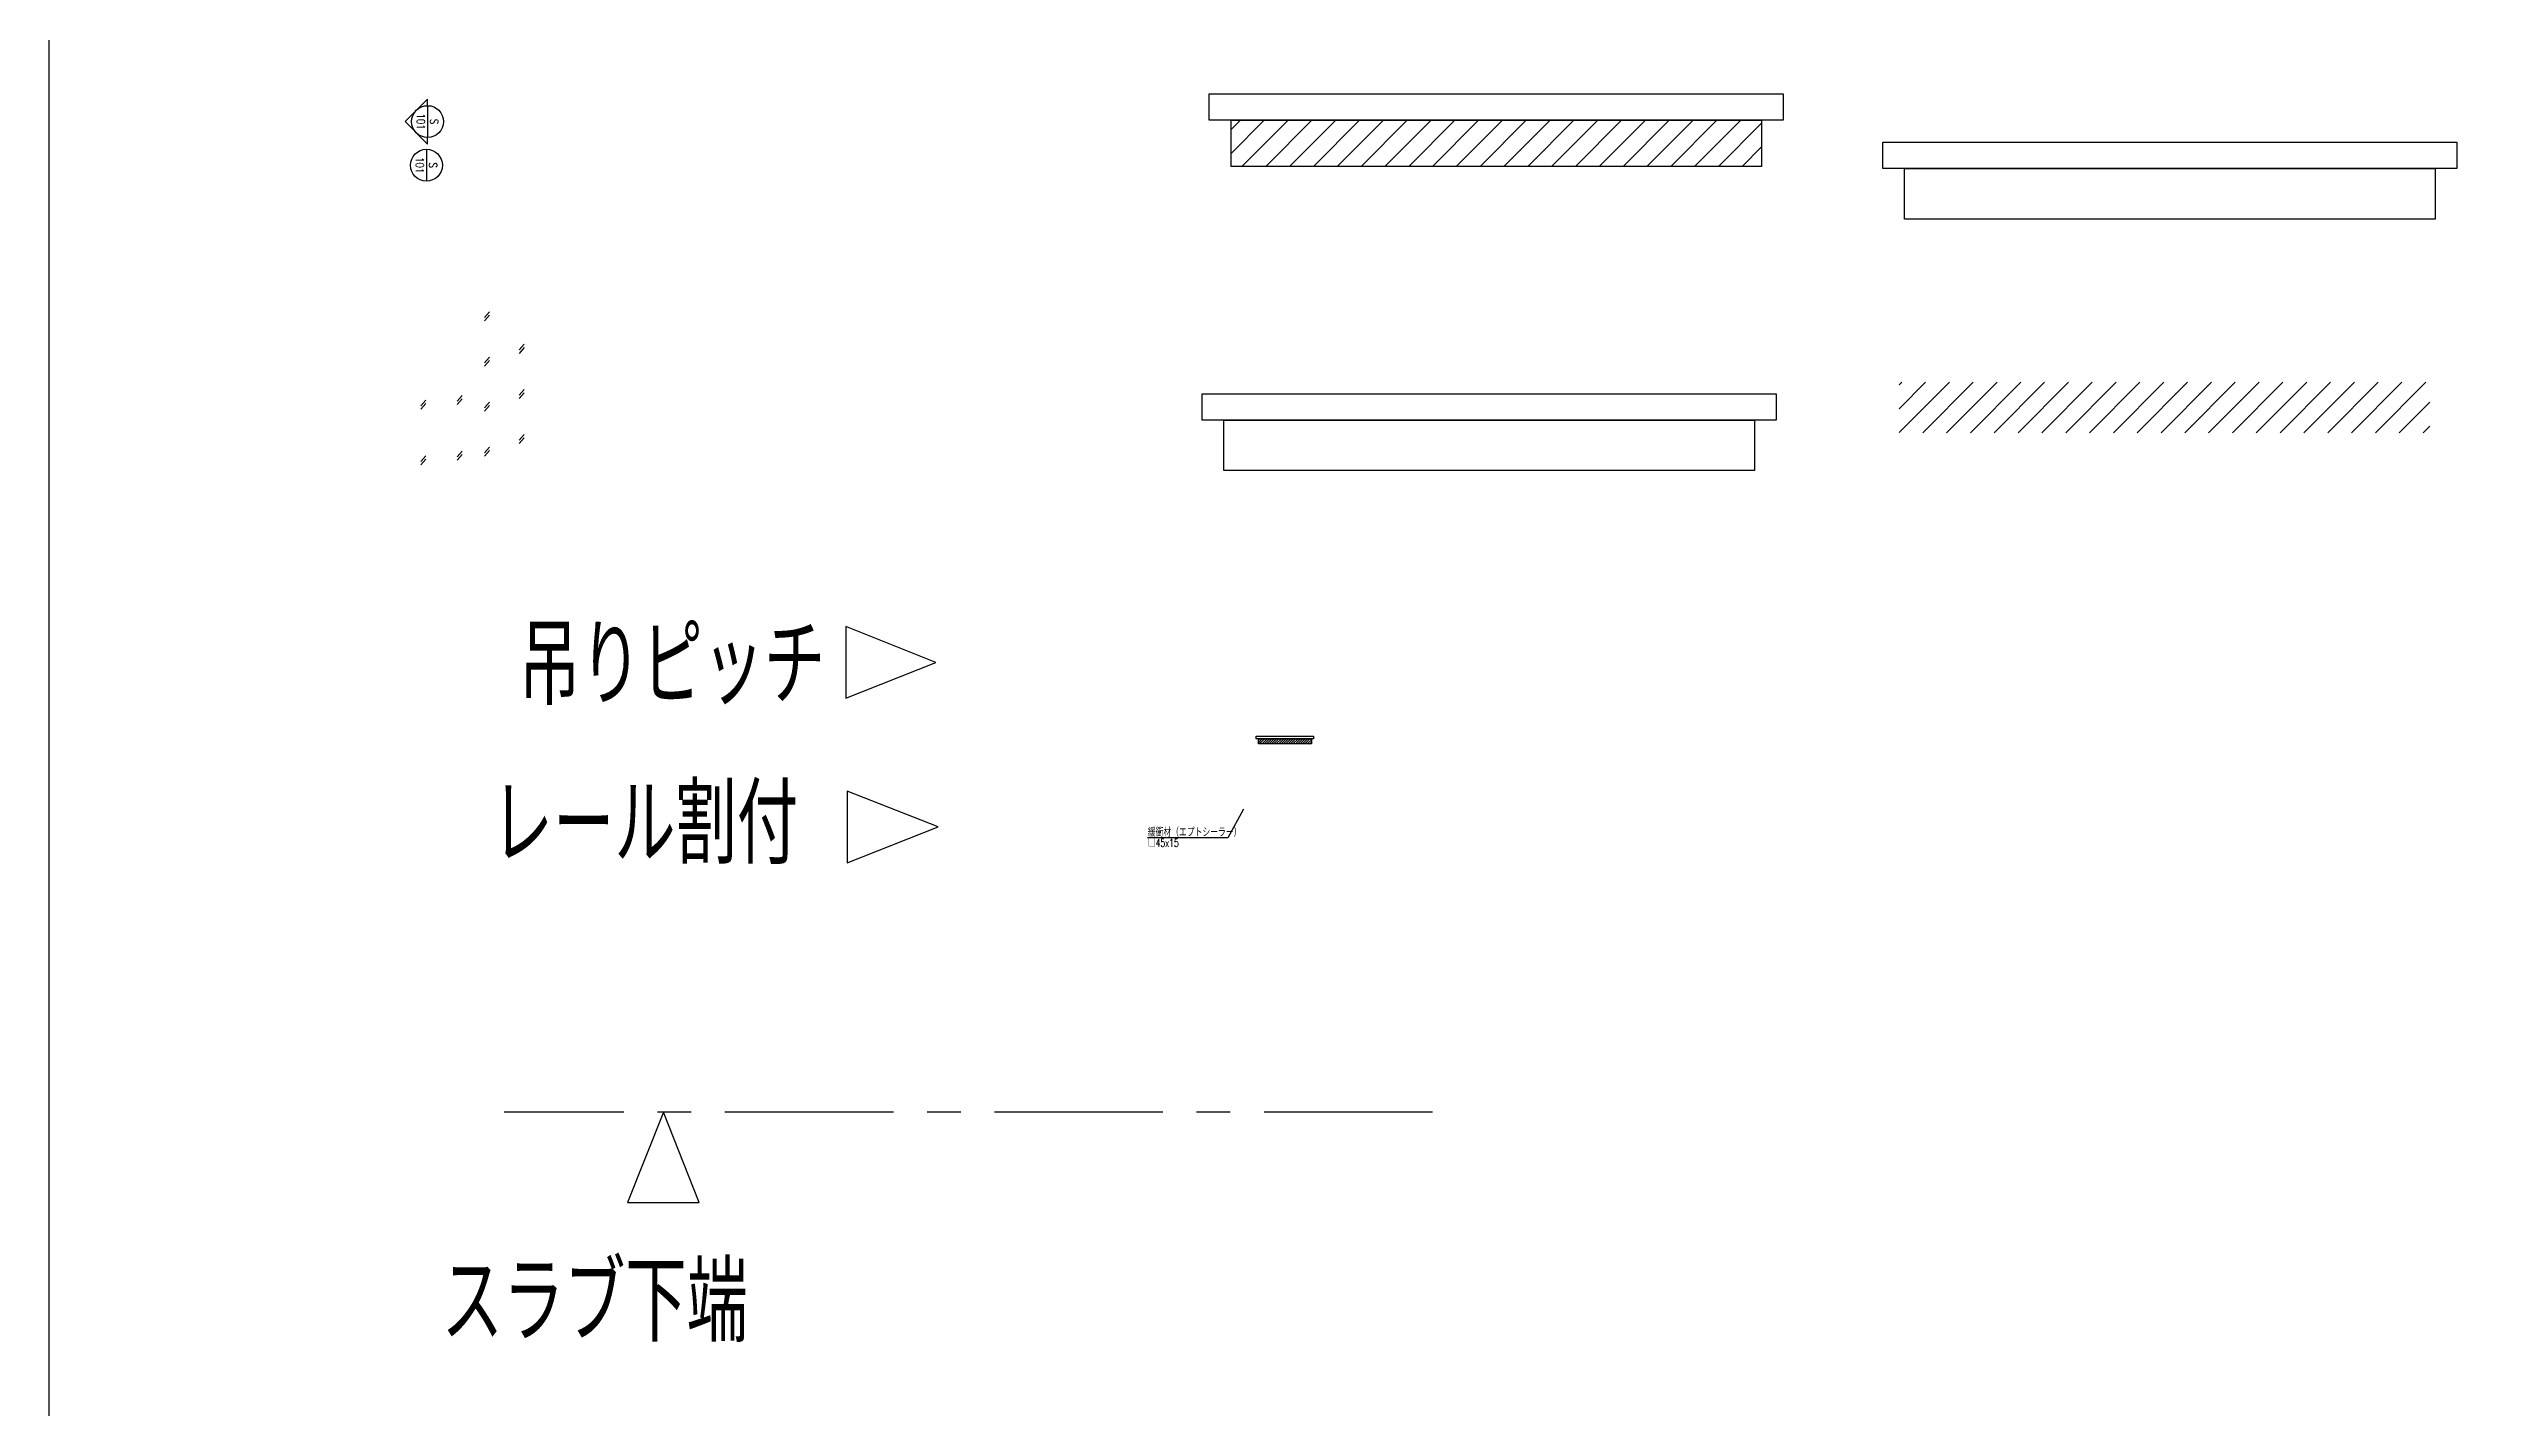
# Model space of a CAD drawing. Header units: inches. Extents: x 0 to 357596, y -35 to 212559.
# Drawn here: x 0 to 46178, y 29073 to 54675 of the extents above; entities that cross this region are included whole.
import ezdxf
from ezdxf.enums import TextEntityAlignment as Align

# ---------------------------------------------------------------- set-up
doc = ezdxf.new("R2010")
doc.units = ezdxf.units.IN
doc.header["$LTSCALE"] = 10
doc.header["$MEASUREMENT"] = 0
doc.linetypes.add('CENTER', pattern=[50.8, 31.75, -6.35, 6.35, -6.35])
for name, color, linetype in [('_P15_文字', 3, 'Continuous'), ('_P15_製品', 4, 'Continuous'), ('_ハッチング', 5, 'Continuous'), ('_基準', 1, 'CENTER'), ('_躯体', 8, 'Continuous')]:
    doc.layers.add(name, color=color, linetype=linetype)
doc.styles.add('OKAMURA', font='simplex8.shx', dxfattribs={"width": 0.7, "bigfont": 'BIGFONT.shx'})
doc.dimstyles.new('OKAMURA-050', dxfattribs={"dimscale": 50, "dimtxt": 3, "dimasz": 1, "dimexe": 0, "dimexo": 3, "dimgap": 1, "dimtad": 1, "dimdec": 8, "dimdsep": 46, "dimtxsty": 'OKAMURA', "dimblk1": 'DOT', "dimblk2": 'DOT', "dimsah": 1, "dimcen": 0, "dimclrt": 3, "dimadec": 0, "dimazin": 0, "dimtfac": 1, "dimtdec": 8, "dimtix": 1, "dimtmove": 2, "dimatfit": 3, "dimfxl": 1, "dimtolj": 1, "dimarcsym": 0})

# ---------------------------------------------------------------- blocks, each defined once
blk = doc.blocks.new('P_RAIL_LABEL')
at = {"layer": '_P15_文字'}
blk.add_lwpolyline([(0, 0), (-171.5, 67.4), (-171.5, -67.4)], close=True, dxfattribs=at)
at = {"layer": '_P15_文字', "lineweight": 13, "style": 'OKAMURA', "width": 0.7}
blk.add_text('レール割付', height=150, dxfattribs=at).set_placement((-841.7, -69.8))
blk = doc.blocks.new('P_ROD_LABEL')
at = {"layer": '_P15_文字'}
blk.add_lwpolyline([(0, 0), (-170, 67.4), (-170, -67.4)], close=True, dxfattribs=at)
at = {"layer": '_P15_文字', "lineweight": 13, "style": 'OKAMURA', "width": 0.7}
blk.add_text('吊りピッチ', height=150, dxfattribs=at).set_placement((-497.4, 0), align=Align.MIDDLE)
blk = doc.blocks.new('LINE_UP_FLOOR')
at = {"layer": '_P15_文字'}
blk.add_lwpolyline([(-1449.6, 0), (-1517, -170), (-1382.2, -170)], close=True, dxfattribs=at)
at = {"layer": '_基準'}
blk.add_line((0, 0), (-1749.6, 0), dxfattribs=at)
at = {"layer": '_P15_文字', "lineweight": 13, "style": 'OKAMURA', "width": 0.7}
blk.add_text('スラブ下端', height=150, dxfattribs=at).set_placement((-1867.6, -432.8))
blk = doc.blocks.new('_DOT')
at = {"color": 0, "linetype": 'ByBlock'}
blk.add_line((-0.5, 0), (-1, 0), dxfattribs=at)
at = {"color": 0, "linetype": 'ByBlock', "const_width": 0.5}
blk.add_lwpolyline([(-0.25, 0, 1), (0.25, 0, 1)], format="xyb", close=True, dxfattribs=at)
blk = doc.blocks.new('P_WALL')
at = {"layer": '_躯体'}
for p, q in [((0, 63), (-95, -44)), ((0, 0), (-95, -107))]:
    blk.add_line(p, q, dxfattribs=at)
blk = doc.blocks.new('*U361')
at = {"layer": '_躯体'}
for p in [(95.4479, 1500), (95.4479, 450)]:
    blk.add_blockref('P_WALL', p, dxfattribs=at)
blk = doc.blocks.new('*U363')
at = {"layer": '_躯体'}
for p in [(0, 1500), (0, 450)]:
    blk.add_blockref('P_WALL', p, dxfattribs=at)
blk = doc.blocks.new('RAIL_SUPPORT_FRONT_VIEW')
at = {"layer": '_P15_製品'}
h = blk.add_hatch(dxfattribs=at)
h.set_pattern_fill('ANSI31', color=256, scale=10, style=0)
h.set_pattern_definition([(45, (-61.893, -3395.21), (-22.45064, 22.45064), [])])
h.paths.add_polyline_path([(0, 0), (0, 87), (1000, 87), (1000, 0)])
for points in [[(1041, 87), (-41, 87), (-41, 137), (1041, 137)], [(1000, 87), (1000, 0), (0, 0), (0, 87)]]:
    blk.add_lwpolyline(points, close=True, dxfattribs=at)
blk = doc.blocks.new('*U53')
at = {"layer": '_P15_製品'}
for points in [[(1041, 95), (-41, 95), (-41, 145), (1041, 145)], [(1000, 95), (1000, 0), (0, 0), (0, 95)]]:
    blk.add_lwpolyline(points, close=True, dxfattribs=at)
blk = doc.blocks.new('PARTITION_RAIL_SUPPORT_FRONT_VIEW')
at = {"layer": '_P15_製品'}
for points in [[(1041, 95), (-41, 95), (-41, 145), (1041, 145)], [(1000, 95), (1000, 0), (0, 0), (0, 95)]]:
    blk.add_lwpolyline(points, close=True, dxfattribs=at)
blk = doc.blocks.new('P_HATCH')
at = {"layer": '_ハッチング'}
h = blk.add_hatch(dxfattribs=at)
h.set_pattern_fill('ANSI31', color=4, scale=10)
h.set_pattern_definition([(45, (0, 0), (-22.4506, 22.4506), [])])
h.paths.add_polyline_path([(1000, 95), (1000, 0), (0, 0), (0, 95)])
blk = doc.blocks.new('PARTITION_SUPPORT_FRONT_VIEW')
at = {"layer": '_ハッチング'}
h = blk.add_hatch(dxfattribs=at)
h.set_pattern_fill('ANSI31', color=4, scale=10)
h.set_pattern_definition([(45, (258196.884, 4447.87), (-22.4506403, 22.4506403), [])])
h.paths.add_polyline_path([(1000, 0), (1000, 95), (0, 95), (0, 0)])
at = {"layer": '_P15_製品'}
for points in [[(1041, 95), (-41, 95), (-41, 145), (1041, 145)], [(1000, 95), (1000, 0), (0, 0), (0, 95)]]:
    blk.add_lwpolyline(points, close=True, dxfattribs=at)
blk = doc.blocks.new('*U118')
for p, q in [((-424, 0), (0, 424)), ((0, -424), (-424, 0)), ((0, 300), (0, 424)), ((0, 300), (0, -300)), ((0, -424), (0, -300))]:
    blk.add_line(p, q)
blk.add_circle((0, 0), 300)
at = {"style": 'OKAMURA', "width": 0.8, "flags": 8}
for tag, p in [('101', (-125, 0)), ('S', (125, 0))]:
    blk.add_attdef(tag, text='', height=150, rotation=270, dxfattribs=at).set_placement(p, align=Align.MIDDLE_CENTER)
blk = doc.blocks.new('*U119')
blk.add_line((0, 300), (0, -300))
blk.add_circle((0, 0), 300)
at = {"style": 'OKAMURA', "width": 0.8, "flags": 8}
for tag, p in [('101', (-125, 0)), ('S', (125, 0))]:
    blk.add_attdef(tag, text='', height=150, rotation=270, dxfattribs=at).set_placement(p, align=Align.MIDDLE_CENTER)
blk = doc.blocks.new('*U365')
at = {"layer": '_躯体'}
for p in [(0, 3000), (0, 2150), (0, 2150), (0, 1300), (0, 1300), (0, 450)]:
    blk.add_blockref('P_WALL', p, dxfattribs=at)
blk = doc.blocks.new('*U367')
at = {"layer": '_躯体'}
for p in [(95.4479, 2150), (95.4479, 1300), (95.4479, 1300), (95.4479, 450)]:
    blk.add_blockref('P_WALL', p, dxfattribs=at)
blk = doc.blocks.new('P15_DIM_BUFFER_FRONT_VIEW')
at = {"layer": '_P15_文字', "style": 'OKAMURA', "width": 0.7}
for s, p in [('緩衝材（エプトシーラー）', (-1805, -517)), ('□45x15', (-1805, -710))]:
    blk.add_text(s, height=150, dxfattribs=at).set_placement(p)
at = {"layer": '_P15_文字'}
blk.add_leader([(0, 0), (-295, -542), (-1814, -542)], dimstyle='OKAMURA-050', override={"dimscale": 50, "dimgap": 1, "dimtad": 0}, dxfattribs=at)

msp = doc.modelspace()

# ---------------------------------------------------------------- linework, layer by layer
msp.add_lwpolyline([(0, 0), (357596, 0), (357596, 212559), (0, 212559)], close=True)

# ---------------------------------------------------------------- block references
at = {"xscale": 10, "yscale": 10}
for name, p in [('RAIL_SUPPORT_FRONT_VIEW', (22279, 52462)), ('P_ROD_LABEL', (16718, 43111)), ('P_RAIL_LABEL', (16761, 40008)), ('LINE_UP_FLOOR', (26076, 34629))]:
    msp.add_blockref(name, p, dxfattribs=at)
for name, p, zscale in [('PARTITION_RAIL_SUPPORT_FRONT_VIEW', (34974, 51469), 0.3937007874015748), ('*U53', (22146, 46726), 10), ('P_HATCH', (34872, 47441), 0.03937007874015748)]:
    msp.add_blockref(name, p, dxfattribs=dict(at, zscale=zscale))
for name, p in [('*U361', (7009, 46491)), ('*U363', (7788, 46578)), ('PARTITION_SUPPORT_FRONT_VIEW', (22794, 41575)), ('P15_DIM_BUFFER_FRONT_VIEW', (22516, 40344))]:
    msp.add_blockref(name, p)
at = {"layer": '_P15_製品'}
ref = msp.add_blockref('*U118', (7135, 53306), dxfattribs=at)
ref.add_attrib('101', '101', dxfattribs={"layer": '0', "height": 150, "rotation": 270, "style": 'OKAMURA', "width": 0.8}).set_placement((7010, 53306), align=Align.MIDDLE_CENTER)
ref.add_attrib('S', 'S', dxfattribs={"layer": '0', "height": 150, "rotation": 270, "style": 'OKAMURA', "width": 0.8}).set_placement((7260, 53306), align=Align.MIDDLE_CENTER)
ref = msp.add_blockref('*U119', (7114, 52483), dxfattribs=at)
ref.add_attrib('S', 'S', dxfattribs={"layer": '0', "height": 150, "rotation": 270, "style": 'OKAMURA', "width": 0.8}).set_placement((7239, 52483), align=Align.MIDDLE_CENTER)
ref.add_attrib('101', '101', dxfattribs={"layer": '0', "height": 150, "rotation": 270, "style": 'OKAMURA', "width": 0.8}).set_placement((6989, 52483), align=Align.MIDDLE_CENTER)
for name, p in [('*U365', (8304, 46654)), ('*U367', (8859, 46894))]:
    msp.add_blockref(name, p, dxfattribs=at)

doc.saveas('drawing.dxf')
